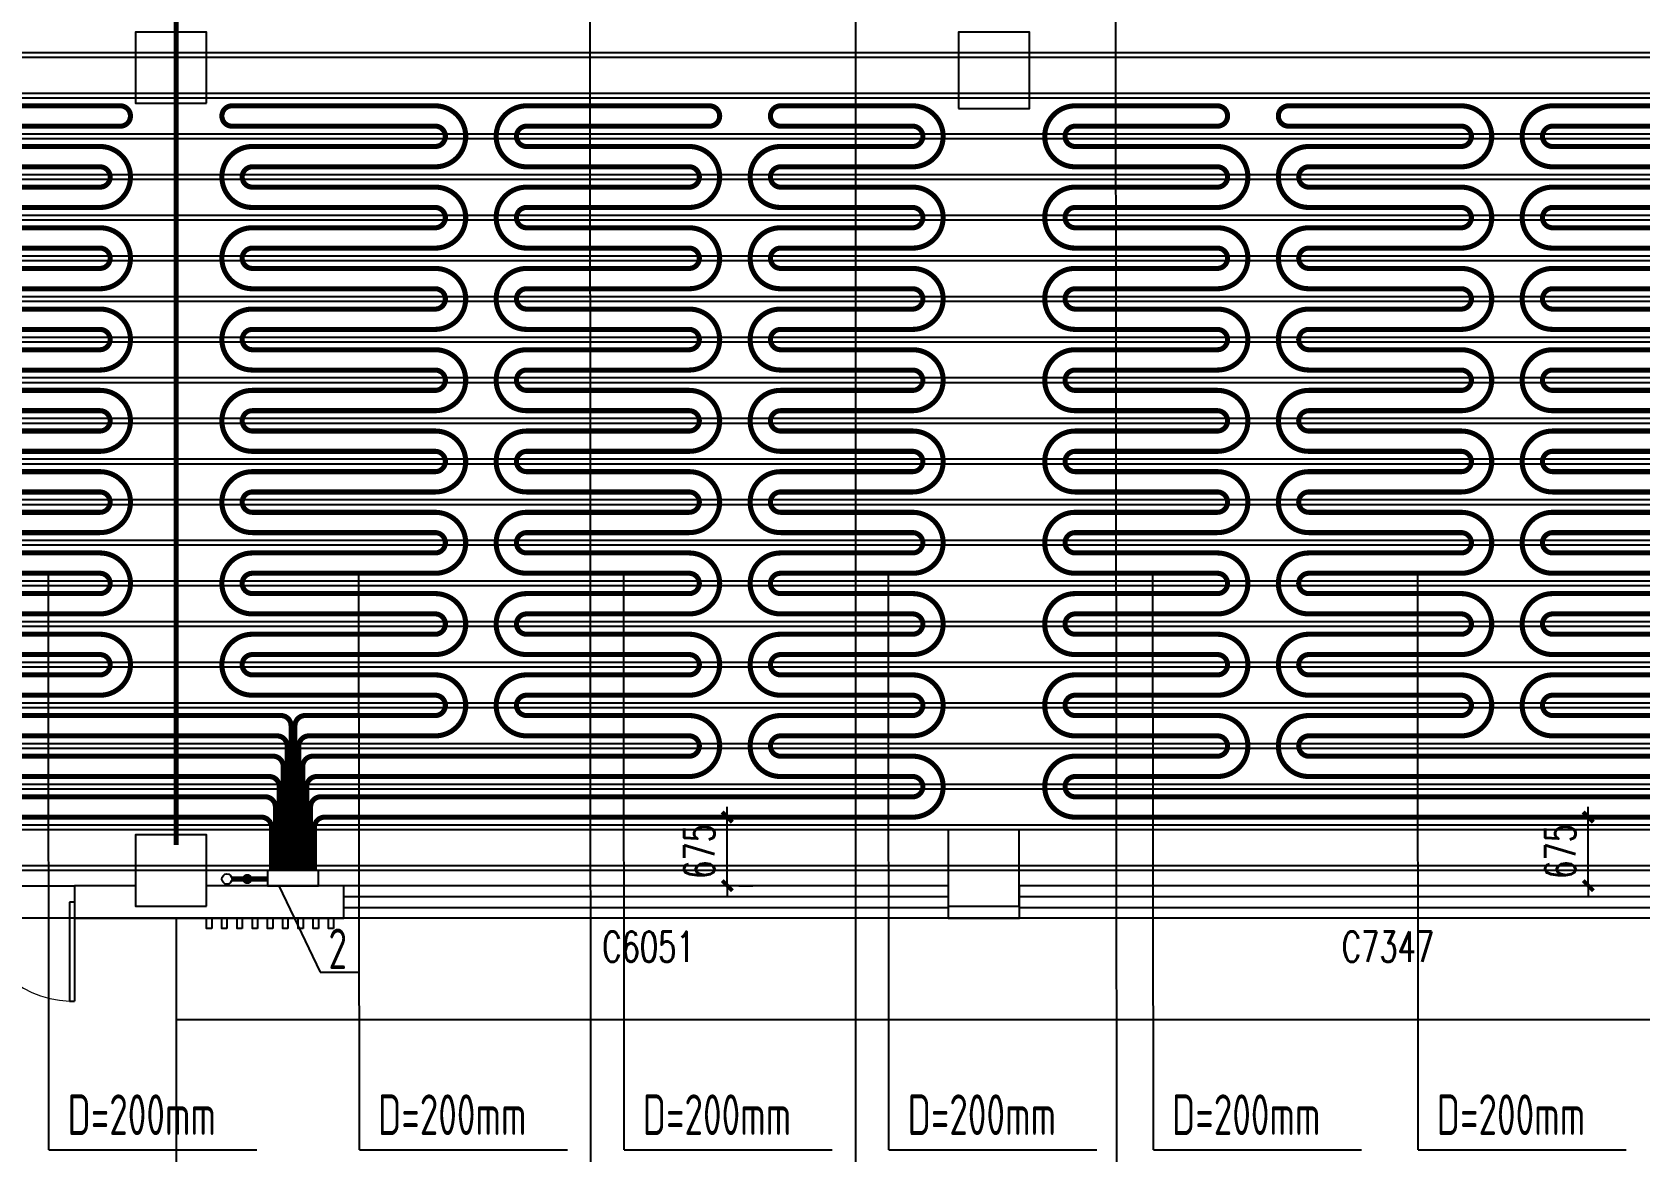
# Model space of a CAD drawing. Extents: x 2430460 to 2514560, y -608375 to -364775.
# Drawn here: x 2474064 to 2489890, y -587478 to -576459 of the extents above; entities that cross this region are included whole.
import ezdxf

# ---------------------------------------------------------------- set-up
doc = ezdxf.new("R2010")
doc.units = 0
doc.header["$LTSCALE"] = 1000
doc.header["$MEASUREMENT"] = 0
doc.linetypes.add('CENTER', pattern=[2, 1.25, -0.25, 0.25, -0.25])
doc.linetypes.add('DASH', pattern=[0.35, 0.25, -0.1])
for name, color, linetype in [('COLUMN', 9, 'Continuous'), ('EQ-采暖分集水器', 7, 'Continuous'), ('PIPE-地暖供', 4, 'Continuous'), ('PIPE-暖供水', 3, 'Continuous'), ('STAIR', 2, 'Continuous'), ('TH_DIM', 3, 'Continuous'), ('VPIPE-暖供水', 3, 'Continuous'), ('VPIPE-暖回水', 2, 'Continuous'), ('WALL', 9, 'Continuous'), ('WINDOW', 4, 'Continuous'), ('WINDOW_TEXT', 7, 'Continuous'), ('木龙骨', 23, 'Continuous'), ('立面', 254, 'Continuous')]:
    doc.layers.add(name, color=color, linetype=linetype)
doc.styles.add('26#标准$0$TSSD_REIN', font='Tssdeng.shx', dxfattribs={"width": 0.7, "bigfont": 'tssdchn.shx'})
doc.styles.add('_TCH_DIM_T3', font='SIMPLEX', dxfattribs={"width": 0.705882, "bigfont": 'GBCBIG'})
doc.styles.add('_TCH_WINDOW', font='SIMPLEX', dxfattribs={"height": 3.5, "bigfont": 'GBCBIG'})
doc.dimstyles.new('_TCH_ARCH&&100', dxfattribs={"dimtxt": 297.5, "dimasz": 100, "dimexe": 250, "dimexo": 300, "dimgap": 126.25, "dimtad": 1, "dimdec": 0, "dimzin": 0, "dimdsep": 46, "dimtxsty": '_TCH_DIM_T3', "dimblk": 'ARCHTICK', "dimcen": 0.09, "dimclrt": 7, "dimazin": 2, "dimtfac": 1, "dimtdec": 0, "dimtix": 1, "dimtmove": 2, "dimatfit": 3, "dimfxl": 30, "dimtolj": 1, "dimtzin": 0, "dimarcsym": 0})

# ---------------------------------------------------------------- blocks, each defined once
blk = doc.blocks.new('_FZHK')
blk.add_lwpolyline([(-0.5, -0.5), (0.5, -0.5), (0.5, 0.5), (-0.5, 0.5)], close=True)
blk = doc.blocks.new('$WINLIB2D$00000001')
at = {"color": 0}
for points in [[(-0.5, 0.5), (-0.5, -0.5)], [(-0.5, 0.5), (0.5, 0.5)], [(0.5, -0.5), (0.5, 0.5)], [(0.5, 0.1667), (-0.5, 0.1667)], [(0.5, -0.1667), (-0.5, -0.1667)], [(-0.5, -0.5), (0.5, -0.5)]]:
    blk.add_lwpolyline(points, dxfattribs=at)
blk = doc.blocks.new('$DorLib2D$00000002')
for p, q in [((-0.5, 0), (-0.5, 0.4875)), ((-0.475, 0.4875), (-0.5, 0.4875)), ((-0.475, 0), (-0.475, 0.4875)), ((0.475, 0), (0.475, 0.4875)), ((0.475, 0.4875), (0.5, 0.4875)), ((0.5, 0), (0.5, 0.4875)), ((-0.5, 0), (-0.475, 0)), ((0.5, 0), (0.475, 0))]:
    blk.add_line(p, q)
at = {"lineweight": 13}
for centre, start, end in [((-0.4875, 0), 0, 88.53072), ((0.4875, 0), 91.46928, 180)]:
    blk.add_arc(centre, 0.4875, start, end, dxfattribs=at)
blk = doc.blocks.new('A$C0536007B')
for points in [[(19928.5, 5376.9), (37348.5, 5376.9), (37348.5, -21463.1), (11928.5, -21463.1)], [(-12491.5, 1626.9), (-4491.5, 1626.9), (-4491.5, 4376.9), (36348.5, 4376.9), (36348.5, -20463.1), (-12491.5, -20463.1), (-12491.5, 1626.9)]]:
    blk.add_lwpolyline(points)
blk.add_lwpolyline([(4928.5, -20143.1), (10928.5, -20143.1), (10928.5, -20463.1), (4928.5, -20463.1)], close=True)
at = {"color": 175}
for points in [[(12278.5, -20563.1), (12228.5, -20563.1), (12228.5, -20463.1), (12278.5, -20463.1)], [(12428.5, -20563.1), (12378.5, -20563.1), (12378.5, -20463.1), (12428.5, -20463.1)], [(12578.5, -20563.1), (12528.5, -20563.1), (12528.5, -20463.1), (12578.5, -20463.1)], [(12728.5, -20563.1), (12678.5, -20563.1), (12678.5, -20463.1), (12728.5, -20463.1)], [(12878.5, -20563.1), (12828.5, -20563.1), (12828.5, -20463.1), (12878.5, -20463.1)], [(13028.5, -20563.1), (12978.5, -20563.1), (12978.5, -20463.1), (13028.5, -20463.1)], [(13178.5, -20563.1), (13128.5, -20563.1), (13128.5, -20463.1), (13178.5, -20463.1)], [(13328.5, -20563.1), (13278.5, -20563.1), (13278.5, -20463.1), (13328.5, -20463.1)], [(13478.5, -20563.1), (13428.5, -20563.1), (13428.5, -20463.1), (13478.5, -20463.1)]]:
    blk.add_lwpolyline(points, close=True, dxfattribs=at)
at = {"layer": 'STAIR'}
blk.add_lwpolyline([(11928.5, -20463.1), (11928.5, -23463.1), (3928.5, -23463.1), (3928.5, -20463.1)], dxfattribs=at)
at = {"layer": 'WALL'}
for p, q in [((11528.5, -20143.1), (10928.5, -20143.1)), ((10928.5, -20143.1), (10928.5, -20463.1)), ((13578.5, -20143.1), (12228.5, -20143.1)), ((13578.5, -20463.1), (13578.5, -20143.1)), ((20228.6, -20143.1), (20228.5, -20143.1)), ((20228.6, -20463.1), (20228.6, -20143.1)), ((19528.5, -20343.1), (19528.5, -20463.1)), ((10928.5, -20463.1), (11928.5, -20463.1)), ((11928.5, -20463.1), (13578.5, -20463.1)), ((19528.5, -20463.1), (19928.5, -20463.1)), ((19928.5, -20463.1), (20228.6, -20463.1))]:
    blk.add_line(p, q, dxfattribs=at)
at = {"layer": '立面', "linetype": 'CENTER', "const_width": 50}
blk.add_lwpolyline([(11928.5, -4343.1), (11928.5, -19743.1)], dxfattribs=at)
at = {"layer": 'COLUMN'}
for p, xscale, yscale, zscale, rotation in [((11878.5, -12093.1), 700.0000000868458, 700.0000000055879, 700.0000000055879, 90), ((19878.5, -19968.1), 749.9990233506542, 700, 700, 90), ((11878.5, -19993.1), 700.0000000053551, 700, 700, 89.99999999069998)]:
    blk.add_blockref('_FZHK', p, dxfattribs=dict(at, xscale=xscale, yscale=yscale, zscale=zscale, rotation=rotation))
at = {"layer": 'COLUMN', "xscale": 700, "yscale": 750, "zscale": 750}
blk.add_blockref('_FZHK', (19978.5, -12118.1), dxfattribs=at)
at = {"layer": 'WINDOW'}
ref = blk.add_blockref('$WINLIB2D$00000001', (16553.5, -20303.1), dxfattribs=dict(at, xscale=5950, yscale=-320, zscale=5950, rotation=180))
ref.add_attrib('A', 'C6051', (16123.5, -20891.7), dxfattribs={"layer": 'WINDOW_TEXT', "height": 297.5, "style": '_TCH_WINDOW', "width": 0.705882})
ref = blk.add_blockref('$WINLIB2D$00000001', (23878.6, -20303.1), dxfattribs=dict(at, xscale=7300, yscale=-320, zscale=7300, rotation=180))
ref.add_attrib('A', 'C7347', (23403.6, -20891.7), dxfattribs={"layer": 'WINDOW_TEXT', "height": 297.5, "style": '_TCH_WINDOW', "width": 0.705882})
at = {"layer": 'WINDOW', "xscale": 2000, "yscale": 2000, "zscale": 2000, "rotation": 180}
blk.add_blockref('$DorLib2D$00000002', (9928.5, -20303.1), dxfattribs=at)
blk = doc.blocks.new('_ArchTick')
at = {"color": 0, "linetype": 'ByBlock', "const_width": 0.4}
blk.add_lwpolyline([(-0.5, -0.5), (0.5, 0.5)], dxfattribs=at)
blk = doc.blocks.new('*D550')
at = {"layer": 'Defpoints', "color": 0, "transparency": 16777216}
for p in [(2489383, -584184), (2489573, -584184), (2489573, -584859)]:
    blk.add_point(p, dxfattribs=at)
at = {"layer": 'TH_DIM', "color": 0, "lineweight": -2, "transparency": 16777216}
for p, q in [((2489383, -584184), (2489383, -584084)), ((2489273, -584184), (2489133, -584184)), ((2489383, -584859), (2489383, -584184)), ((2489273, -584859), (2489133, -584859)), ((2489383, -584859), (2489383, -584959))]:
    blk.add_line(p, q, dxfattribs=at)
at = {"layer": 'TH_DIM', "color": 0, "lineweight": -2, "transparency": 16777216, "xscale": 100, "yscale": 100, "zscale": 100}
for p, rotation in [((2489383, -584184), 270), ((2489383, -584859), 90)]:
    blk.add_blockref('_ArchTick', p, dxfattribs=dict(at, rotation=rotation))
at = {"layer": 'TH_DIM', "color": 7, "transparency": 16777216, "insert": (2489108, -584522), "char_height": 297.5, "attachment_point": 5, "rotation": 90, "style": '_TCH_DIM_T3'}
blk.add_mtext('\\A1;675', dxfattribs=at)
blk = doc.blocks.new('*D551')
at = {"layer": 'Defpoints', "color": 0, "transparency": 16777216}
for p in [(2480722, -584184), (2480907, -584184), (2480722, -584859)]:
    blk.add_point(p, dxfattribs=at)
at = {"layer": 'TH_DIM', "color": 0, "lineweight": -2, "transparency": 16777216}
for p, q in [((2480907, -584184), (2480907, -584084)), ((2480907, -584859), (2480907, -584184)), ((2481022, -584184), (2481157, -584184)), ((2480907, -584859), (2480907, -584959)), ((2481022, -584859), (2481157, -584859))]:
    blk.add_line(p, q, dxfattribs=at)
at = {"layer": 'TH_DIM', "color": 0, "lineweight": -2, "transparency": 16777216, "xscale": 100, "yscale": 100, "zscale": 100}
for p, rotation in [((2480907, -584184), 270), ((2480907, -584859), 90)]:
    blk.add_blockref('_ArchTick', p, dxfattribs=dict(at, rotation=rotation))
at = {"layer": 'TH_DIM', "color": 7, "transparency": 16777216, "insert": (2480632, -584522), "char_height": 297.5, "attachment_point": 5, "rotation": 90, "style": '_TCH_DIM_T3'}
blk.add_mtext('\\A1;675', dxfattribs=at)

msp = doc.modelspace()

# ---------------------------------------------------------------- hatches: boundary and pattern name
at = {"layer": 'VPIPE-暖回水', "linetype": 'DASH'}
msp.add_hatch(color=256, dxfattribs=at).paths.add_polyline_path([(2476232, -584793), (2476230.9, -584782.6), (2476227.7, -584772.6), (2476222.5, -584763.6), (2476215.5, -584755.8), (2476207, -584749.7), (2476197.5, -584745.4), (2476187.2, -584743.2), (2476176.8, -584743.2), (2476166.6, -584745.4), (2476157, -584749.7), (2476148.5, -584755.8), (2476141.6, -584763.6), (2476136.3, -584772.6), (2476133.1, -584782.6), (2476132, -584793), (2476133.1, -584803.4), (2476136.3, -584813.3), (2476141.6, -584822.4), (2476148.5, -584830.1), (2476157, -584836.3), (2476166.6, -584840.5), (2476176.8, -584842.7), (2476187.2, -584842.7), (2476197.5, -584840.5), (2476207, -584836.3), (2476215.5, -584830.1), (2476222.5, -584822.4), (2476227.7, -584813.3), (2476230.9, -584803.4)])

# ---------------------------------------------------------------- linework, layer by layer
for p, q in [((2482173.5, -588822.3), (2482173.5, -573384.3)), ((2479566.2, -588822.3), (2479555.8, -574184.3)), ((2484741, -588822.3), (2484730.5, -574184.3)), ((2474228.9, -587456.9), (2474224.9, -581784.3)), ((2477285.5, -587456.9), (2477281.5, -581784.3)), ((2479891.5, -587456.9), (2479887.5, -581784.3)), ((2482498.7, -587456.9), (2482494.8, -581784.3)), ((2485101.6, -587456.9), (2485097.7, -581784.3)), ((2487707.7, -587456.9), (2487703.7, -581784.3)), ((2476493.1, -584859.3), (2476897.9, -585710.1)), ((2476897.9, -585710.1), (2477289.3, -585710.1)), ((2474228.9, -587456.9), (2476276.5, -587456.9)), ((2477285.5, -587456.9), (2479333.1, -587456.9)), ((2479891.5, -587456.9), (2481939.1, -587456.9)), ((2482498.7, -587456.9), (2484546.4, -587456.9)), ((2485101.6, -587456.9), (2487149.3, -587456.9)), ((2487707.7, -587456.9), (2489755.3, -587456.9))]:
    msp.add_line(p, q)
at = {"layer": 'EQ-采暖分集水器'}
for p, q in [((2476882, -584709.3), (2476382, -584709.3)), ((2476382, -584709.3), (2476382, -584859.3)), ((2476882, -584709.3), (2476382, -584709.3)), ((2476382, -584709.3), (2476382, -584859.3)), ((2476882, -584859.3), (2476882, -584709.3)), ((2476882, -584859.3), (2476882, -584709.3)), ((2476382, -584859.3), (2476882, -584859.3)), ((2476382, -584859.3), (2476882, -584859.3))]:
    msp.add_line(p, q, dxfattribs=at)
at = {"layer": 'PIPE-地暖供', "const_width": 50}
for points in [[(2472932, -577184.3), (2474932, -577184.3, -0.4142136), (2475032, -577284.3), (2475032, -577284.3, -0.4142136), (2474932, -577384.3), (2472932, -577384.3, 0.4142136)], [(2476689.7, -584709.3), (2476689.7, -583484.3, -0.4142136), (2476789.7, -583384.3), (2478032, -583384.3, 0.4142136), (2478332, -583084.3, 0.4142136), (2478032, -582784.3), (2476232, -582784.3, -0.4142136), (2476132, -582684.3, -0.4142136), (2476232, -582584.3), (2478032, -582584.3, 0.4142136), (2478332, -582284.3, 0.4142136), (2478032, -581984.3), (2476232, -581984.3, -0.4142136), (2476132, -581884.3, -0.4142136), (2476232, -581784.3), (2478032, -581784.3, 0.4142136), (2478332, -581484.3, 0.4142136), (2478032, -581184.3), (2476232, -581184.3, -0.4142136), (2476132, -581084.3, -0.4142136), (2476232, -580984.3), (2478032, -580984.3, 0.4142136), (2478332, -580684.3, 0.4142136), (2478032, -580384.3), (2476232, -580384.3, -0.4142136), (2476132, -580284.3, -0.4142136), (2476232, -580184.3), (2478032, -580184.3, 0.4142136), (2478332, -579884.3, 0.4142136), (2478032, -579584.3), (2476232, -579584.3, -0.4142136), (2476132, -579484.3, -0.4142136), (2476232, -579384.3), (2478032, -579384.3, 0.4142136), (2478332, -579084.3, 0.4142136), (2478032, -578784.3), (2476232, -578784.3, -0.4142136), (2476132, -578684.3, -0.4142136), (2476232, -578584.3), (2478032, -578584.3, 0.4142136), (2478332, -578284.3, 0.4142136), (2478032, -577984.3), (2476232, -577984.3, -0.4142136), (2476132, -577884.3, -0.4142136), (2476232, -577784.3), (2478032, -577784.3, 0.4142136), (2478332, -577484.3, 0.4142136), (2478032, -577184.3), (2476032, -577184.3, 0.4142136), (2475932, -577284.3), (2475932, -577284.3, 0.4142136), (2476032, -577384.3), (2478032, -577384.3, -0.4142136), (2478132, -577484.3, -0.4142136), (2478032, -577584.3), (2476232, -577584.3, 0.4142136), (2475932, -577884.3, 0.4142136), (2476232, -578184.3), (2478032, -578184.3, -0.4142136), (2478132, -578284.3, -0.4142136), (2478032, -578384.3), (2476232, -578384.3, 0.4142136), (2475932, -578684.3, 0.4142136), (2476232, -578984.3), (2478032, -578984.3, -0.4142136), (2478132, -579084.3, -0.4142136), (2478032, -579184.3), (2476232, -579184.3, 0.4142136), (2475932, -579484.3, 0.4142136), (2476232, -579784.3), (2478032, -579784.3, -0.4142136), (2478132, -579884.3, -0.4142136), (2478032, -579984.3), (2476232, -579984.3, 0.4142136), (2475932, -580284.3, 0.4142136), (2476232, -580584.3), (2478032, -580584.3, -0.4142136), (2478132, -580684.3, -0.4142136), (2478032, -580784.3), (2476232, -580784.3, 0.4142136), (2475932, -581084.3, 0.4142136), (2476232, -581384.3), (2478032, -581384.3, -0.4142136), (2478132, -581484.3, -0.4142136), (2478032, -581584.3), (2476232, -581584.3, 0.4142136), (2475932, -581884.3, 0.4142136), (2476232, -582184.3), (2478032, -582184.3, -0.4142136), (2478132, -582284.3, -0.4142136), (2478032, -582384.3), (2476232, -582384.3, 0.4142136), (2475932, -582684.3, 0.4142136), (2476232, -582984.3), (2478032, -582984.3, -0.4142136), (2478132, -583084.3, -0.4142136), (2478032, -583184.3), (2476751.2, -583184.3, 0.4142136), (2476651.2, -583284.3), (2476651.2, -584709.3)], [(2476766.6, -584709.3), (2476766.6, -583884.3, -0.4142136), (2476866.6, -583784.3), (2480532, -583784.3, 0.4142136), (2480832, -583484.3, 0.4142136), (2480532, -583184.3), (2478932, -583184.3, -0.4142136), (2478832, -583084.3, -0.4142136), (2478932, -582984.3), (2480532, -582984.3, 0.4142136), (2480832, -582684.3, 0.4142136), (2480532, -582384.3), (2478932, -582384.3, -0.4142136), (2478832, -582284.3, -0.4142136), (2478932, -582184.3), (2480532, -582184.3, 0.4142136), (2480832, -581884.3, 0.4142136), (2480532, -581584.3), (2478932, -581584.3, -0.4142136), (2478832, -581484.3, -0.4142136), (2478932, -581384.3), (2480532, -581384.3, 0.4142136), (2480832, -581084.3, 0.4142136), (2480532, -580784.3), (2478932, -580784.3, -0.4142136), (2478832, -580684.3, -0.4142136), (2478932, -580584.3), (2480532, -580584.3, 0.4142136), (2480832, -580284.3, 0.4142136), (2480532, -579984.3), (2478932, -579984.3, -0.4142136), (2478832, -579884.3, -0.4142136), (2478932, -579784.3), (2480532, -579784.3, 0.4142136), (2480832, -579484.3, 0.4142136), (2480532, -579184.3), (2478932, -579184.3, -0.4142136), (2478832, -579084.3, -0.4142136), (2478932, -578984.3), (2480532, -578984.3, 0.4142136), (2480832, -578684.3, 0.4142136), (2480532, -578384.3), (2478932, -578384.3, -0.4142136), (2478832, -578284.3, -0.4142136), (2478932, -578184.3), (2480532, -578184.3, 0.4142136), (2480832, -577884.3, 0.4142136), (2480532, -577584.3), (2478932, -577584.3, -0.4142136), (2478832, -577484.3, -0.4142136), (2478932, -577384.3), (2480732, -577384.3, 0.4142136), (2480832, -577284.3), (2480832, -577284.3, 0.4142136), (2480732, -577184.3), (2478932, -577184.3, 0.4142136), (2478632, -577484.3, 0.4142136), (2478932, -577784.3), (2480532, -577784.3, -0.4142136), (2480632, -577884.3, -0.4142136), (2480532, -577984.3), (2478932, -577984.3, 0.4142136), (2478632, -578284.3, 0.4142136), (2478932, -578584.3), (2480532, -578584.3, -0.4142136), (2480632, -578684.3, -0.4142136), (2480532, -578784.3), (2478932, -578784.3, 0.4142136), (2478632, -579084.3, 0.4142136), (2478932, -579384.3), (2480532, -579384.3, -0.4142136), (2480632, -579484.3, -0.4142136), (2480532, -579584.3), (2478932, -579584.3, 0.4142136), (2478632, -579884.3, 0.4142136), (2478932, -580184.3), (2480532, -580184.3, -0.4142136), (2480632, -580284.3, -0.4142136), (2480532, -580384.3), (2478932, -580384.3, 0.4142136), (2478632, -580684.3, 0.4142136), (2478932, -580984.3), (2480532, -580984.3, -0.4142136), (2480632, -581084.3, -0.4142136), (2480532, -581184.3), (2478932, -581184.3, 0.4142136), (2478632, -581484.3, 0.4142136), (2478932, -581784.3), (2480532, -581784.3, -0.4142136), (2480632, -581884.3, -0.4142136), (2480532, -581984.3), (2478932, -581984.3, 0.4142136), (2478632, -582284.3, 0.4142136), (2478932, -582584.3), (2480532, -582584.3, -0.4142136), (2480632, -582684.3, -0.4142136), (2480532, -582784.3), (2478932, -582784.3, 0.4142136), (2478632, -583084.3, 0.4142136), (2478932, -583384.3), (2480532, -583384.3, -0.4142136), (2480632, -583484.3, -0.4142136), (2480532, -583584.3), (2476828.2, -583584.3, 0.4142136), (2476728.2, -583684.3), (2476728.2, -584709.3)], [(2476843.5, -584709.3), (2476843.5, -584284.3, -0.4142136), (2476943.5, -584184.3), (2482732, -584184.3, 0.4142136), (2483032, -583884.3, 0.4142136), (2482732, -583584.3), (2481432, -583584.3, -0.4142136), (2481332, -583484.3, -0.4142136), (2481432, -583384.3), (2482732, -583384.3, 0.4142136), (2483032, -583084.3, 0.4142136), (2482732, -582784.3), (2481432, -582784.3, -0.4142136), (2481332, -582684.3, -0.4142136), (2481432, -582584.3), (2482732, -582584.3, 0.4142136), (2483032, -582284.3, 0.4142136), (2482732, -581984.3), (2481432, -581984.3, -0.4142136), (2481332, -581884.3, -0.4142136), (2481432, -581784.3), (2482732, -581784.3, 0.4142136), (2483032, -581484.3, 0.4142136), (2482732, -581184.3), (2481432, -581184.3, -0.4142136), (2481332, -581084.3, -0.4142136), (2481432, -580984.3), (2482732, -580984.3, 0.4142136), (2483032, -580684.3, 0.4142136), (2482732, -580384.3), (2481432, -580384.3, -0.4142136), (2481332, -580284.3, -0.4142136), (2481432, -580184.3), (2482732, -580184.3, 0.4142136), (2483032, -579884.3, 0.4142136), (2482732, -579584.3), (2481432, -579584.3, -0.4142136), (2481332, -579484.3, -0.4142136), (2481432, -579384.3), (2482732, -579384.3, 0.4142136), (2483032, -579084.3, 0.4142136), (2482732, -578784.3), (2481432, -578784.3, -0.4142136), (2481332, -578684.3, -0.4142136), (2481432, -578584.3), (2482732, -578584.3, 0.4142136), (2483032, -578284.3, 0.4142136), (2482732, -577984.3), (2481432, -577984.3, -0.4142136), (2481332, -577884.3, -0.4142136), (2481432, -577784.3), (2482732, -577784.3, 0.4142136), (2483032, -577484.3, 0.4142136), (2482732, -577184.3), (2481432, -577184.3, 0.4142136), (2481332, -577284.3, 0.4142136), (2481432, -577384.3), (2482732, -577384.3, -0.4142136), (2482832, -577484.3, -0.4142136), (2482732, -577584.3), (2481432, -577584.3, 0.4142136), (2481132, -577884.3, 0.4142136), (2481432, -578184.3), (2482732, -578184.3, -0.4142136), (2482832, -578284.3, -0.4142136), (2482732, -578384.3), (2481432, -578384.3, 0.4142136), (2481132, -578684.3, 0.4142136), (2481432, -578984.3), (2482732, -578984.3, -0.4142136), (2482832, -579084.3, -0.4142136), (2482732, -579184.3), (2481432, -579184.3, 0.4142136), (2481132, -579484.3, 0.4142136), (2481432, -579784.3), (2482732, -579784.3, -0.4142136), (2482832, -579884.3, -0.4142136), (2482732, -579984.3), (2481432, -579984.3, 0.4142136), (2481132, -580284.3, 0.4142136), (2481432, -580584.3), (2482732, -580584.3, -0.4142136), (2482832, -580684.3, -0.4142136), (2482732, -580784.3), (2481432, -580784.3, 0.4142136), (2481132, -581084.3, 0.4142136), (2481432, -581384.3), (2482732, -581384.3, -0.4142136), (2482832, -581484.3, -0.4142136), (2482732, -581584.3), (2481432, -581584.3, 0.4142136), (2481132, -581884.3, 0.4142136), (2481432, -582184.3), (2482732, -582184.3, -0.4142136), (2482832, -582284.3, -0.4142136), (2482732, -582384.3), (2481432, -582384.3, 0.4142136), (2481132, -582684.3, 0.4142136), (2481432, -582984.3), (2482732, -582984.3, -0.4142136), (2482832, -583084.3, -0.4142136), (2482732, -583184.3), (2481432, -583184.3, 0.4142136), (2481132, -583484.3, 0.4142136), (2481432, -583784.3), (2482732, -583784.3, -0.4142136), (2482832, -583884.3, -0.4142136), (2482732, -583984.3), (2476905.1, -583984.3, 0.4142136), (2476805.1, -584084.3), (2476805.1, -584709.3)], [(2497927.5, -584184.3), (2484332, -584184.3, -0.4142136), (2484032, -583884.3, -0.4142136), (2484332, -583584.3), (2485732, -583584.3, 0.4142136), (2485832, -583484.3, 0.4142136), (2485732, -583384.3), (2484332, -583384.3, -0.4142136), (2484032, -583084.3, -0.4142136), (2484332, -582784.3), (2485732, -582784.3, 0.4142136), (2485832, -582684.3, 0.4142136), (2485732, -582584.3), (2484332, -582584.3, -0.4142136), (2484032, -582284.3, -0.4142136), (2484332, -581984.3), (2485732, -581984.3, 0.4142136), (2485832, -581884.3, 0.4142136), (2485732, -581784.3), (2484332, -581784.3, -0.4142136), (2484032, -581484.3, -0.4142136), (2484332, -581184.3), (2485732, -581184.3, 0.4142136), (2485832, -581084.3, 0.4142136), (2485732, -580984.3), (2484332, -580984.3, -0.4142136), (2484032, -580684.3, -0.4142136), (2484332, -580384.3), (2485732, -580384.3, 0.4142136), (2485832, -580284.3, 0.4142136), (2485732, -580184.3), (2484332, -580184.3, -0.4142136), (2484032, -579884.3, -0.4142136), (2484332, -579584.3), (2485732, -579584.3, 0.4142136), (2485832, -579484.3, 0.4142136), (2485732, -579384.3), (2484332, -579384.3, -0.4142136), (2484032, -579084.3, -0.4142136), (2484332, -578784.3), (2485732, -578784.3, 0.4142136), (2485832, -578684.3, 0.4142136), (2485732, -578584.3), (2484332, -578584.3, -0.4142136), (2484032, -578284.3, -0.4142136), (2484332, -577984.3), (2485732, -577984.3, 0.4142136), (2485832, -577884.3, 0.4142136), (2485732, -577784.3), (2484332, -577784.3, -0.4142136), (2484032, -577484.3, -0.4142136), (2484332, -577184.3), (2485732, -577184.3, -0.4142136), (2485832, -577284.3, -0.4142136), (2485732, -577384.3), (2484332, -577384.3, 0.4142136), (2484232, -577484.3, 0.4142136), (2484332, -577584.3), (2485732, -577584.3, -0.4142136), (2486032, -577884.3, -0.4142136), (2485732, -578184.3), (2484332, -578184.3, 0.4142136), (2484232, -578284.3, 0.4142136), (2484332, -578384.3), (2485732, -578384.3, -0.4142136), (2486032, -578684.3, -0.4142136), (2485732, -578984.3), (2484332, -578984.3, 0.4142136), (2484232, -579084.3, 0.4142136), (2484332, -579184.3), (2485732, -579184.3, -0.4142136), (2486032, -579484.3, -0.4142136), (2485732, -579784.3), (2484332, -579784.3, 0.4142136), (2484232, -579884.3, 0.4142136), (2484332, -579984.3), (2485732, -579984.3, -0.4142136), (2486032, -580284.3, -0.4142136), (2485732, -580584.3), (2484332, -580584.3, 0.4142136), (2484232, -580684.3, 0.4142136), (2484332, -580784.3), (2485732, -580784.3, -0.4142136), (2486032, -581084.3, -0.4142136), (2485732, -581384.3), (2484332, -581384.3, 0.4142136), (2484232, -581484.3, 0.4142136), (2484332, -581584.3), (2485732, -581584.3, -0.4142136), (2486032, -581884.3, -0.4142136), (2485732, -582184.3), (2484332, -582184.3, 0.4142136), (2484232, -582284.3, 0.4142136), (2484332, -582384.3), (2485732, -582384.3, -0.4142136), (2486032, -582684.3, -0.4142136), (2485732, -582984.3), (2484332, -582984.3, 0.4142136), (2484232, -583084.3, 0.4142136), (2484332, -583184.3), (2485732, -583184.3, -0.4142136), (2486032, -583484.3, -0.4142136), (2485732, -583784.3), (2484332, -583784.3, 0.4142136), (2484232, -583884.3, 0.4142136), (2484332, -583984.3), (2497972.9, -583984.3, -0.4142136)], [(2498018.4, -583784.3), (2486632, -583784.3, -0.4142136), (2486332, -583484.3, -0.4142136), (2486632, -583184.3), (2488132, -583184.3, 0.4142136), (2488232, -583084.3, 0.4142136), (2488132, -582984.3), (2486632, -582984.3, -0.4142136), (2486332, -582684.3, -0.4142136), (2486632, -582384.3), (2488132, -582384.3, 0.4142136), (2488232, -582284.3, 0.4142136), (2488132, -582184.3), (2486632, -582184.3, -0.4142136), (2486332, -581884.3, -0.4142136), (2486632, -581584.3), (2488132, -581584.3, 0.4142136), (2488232, -581484.3, 0.4142136), (2488132, -581384.3), (2486632, -581384.3, -0.4142136), (2486332, -581084.3, -0.4142136), (2486632, -580784.3), (2488132, -580784.3, 0.4142136), (2488232, -580684.3, 0.4142136), (2488132, -580584.3), (2486632, -580584.3, -0.4142136), (2486332, -580284.3, -0.4142136), (2486632, -579984.3), (2488132, -579984.3, 0.4142136), (2488232, -579884.3, 0.4142136), (2488132, -579784.3), (2486632, -579784.3, -0.4142136), (2486332, -579484.3, -0.4142136), (2486632, -579184.3), (2488132, -579184.3, 0.4142136), (2488232, -579084.3, 0.4142136), (2488132, -578984.3), (2486632, -578984.3, -0.4142136), (2486332, -578684.3, -0.4142136), (2486632, -578384.3), (2488132, -578384.3, 0.4142136), (2488232, -578284.3, 0.4142136), (2488132, -578184.3), (2486632, -578184.3, -0.4142136), (2486332, -577884.3, -0.4142136), (2486632, -577584.3), (2488132, -577584.3, 0.4142136), (2488232, -577484.3, 0.4142136), (2488132, -577384.3), (2486432, -577384.3, -0.4142136), (2486332, -577284.3), (2486332, -577284.3, -0.4142136), (2486432, -577184.3), (2488132, -577184.3, -0.4142136), (2488432, -577484.3, -0.4142136), (2488132, -577784.3), (2486632, -577784.3, 0.4142136), (2486532, -577884.3, 0.4142136), (2486632, -577984.3), (2488132, -577984.3, -0.4142136), (2488432, -578284.3, -0.4142136), (2488132, -578584.3), (2486632, -578584.3, 0.4142136), (2486532, -578684.3, 0.4142136), (2486632, -578784.3), (2488132, -578784.3, -0.4142136), (2488432, -579084.3, -0.4142136), (2488132, -579384.3), (2486632, -579384.3, 0.4142136), (2486532, -579484.3, 0.4142136), (2486632, -579584.3), (2488132, -579584.3, -0.4142136), (2488432, -579884.3, -0.4142136), (2488132, -580184.3), (2486632, -580184.3, 0.4142136), (2486532, -580284.3, 0.4142136), (2486632, -580384.3), (2488132, -580384.3, -0.4142136), (2488432, -580684.3, -0.4142136), (2488132, -580984.3), (2486632, -580984.3, 0.4142136), (2486532, -581084.3, 0.4142136), (2486632, -581184.3), (2488132, -581184.3, -0.4142136), (2488432, -581484.3, -0.4142136), (2488132, -581784.3), (2486632, -581784.3, 0.4142136), (2486532, -581884.3, 0.4142136), (2486632, -581984.3), (2488132, -581984.3, -0.4142136), (2488432, -582284.3, -0.4142136), (2488132, -582584.3), (2486632, -582584.3, 0.4142136), (2486532, -582684.3, 0.4142136), (2486632, -582784.3), (2488132, -582784.3, -0.4142136), (2488432, -583084.3, -0.4142136), (2488132, -583384.3), (2486632, -583384.3, 0.4142136), (2486532, -583484.3, 0.4142136), (2486632, -583584.3), (2498063.8, -583584.3, -0.4142136)], [(2490632, -577784.3), (2489032, -577784.3, -0.4142136), (2488732, -577484.3, -0.4142136), (2489032, -577184.3), (2490832, -577184.3, -0.4142136)], [(2490832, -577384.3), (2489032, -577384.3, 0.4142136), (2488932, -577484.3, 0.4142136), (2489032, -577584.3), (2490632, -577584.3, -0.4142136)], [(2472932, -577584.3), (2474732, -577584.3, -0.4142136), (2475032, -577884.3, -0.4142136), (2474732, -578184.3), (2472932, -578184.3, 0.4142136)], [(2472932, -577984.3), (2474732, -577984.3, 0.4142136), (2474832, -577884.3, 0.4142136), (2474732, -577784.3), (2472932, -577784.3, -0.4142136)], [(2490632, -578584.3), (2489032, -578584.3, -0.4142136), (2488732, -578284.3, -0.4142136), (2489032, -577984.3), (2490632, -577984.3, 0.4142136)], [(2490632, -578184.3), (2489032, -578184.3, 0.4142136), (2488932, -578284.3, 0.4142136), (2489032, -578384.3), (2490632, -578384.3, -0.4142136)], [(2472932, -578384.3), (2474732, -578384.3, -0.4142136), (2475032, -578684.3, -0.4142136), (2474732, -578984.3), (2472932, -578984.3, 0.4142136)], [(2472932, -578784.3), (2474732, -578784.3, 0.4142136), (2474832, -578684.3, 0.4142136), (2474732, -578584.3), (2472932, -578584.3, -0.4142136)], [(2490632, -579384.3), (2489032, -579384.3, -0.4142136), (2488732, -579084.3, -0.4142136), (2489032, -578784.3), (2490632, -578784.3, 0.4142136)], [(2490632, -578984.3), (2489032, -578984.3, 0.4142136), (2488932, -579084.3, 0.4142136), (2489032, -579184.3), (2490632, -579184.3, -0.4142136)], [(2472932, -579184.3), (2474732, -579184.3, -0.4142136), (2475032, -579484.3, -0.4142136), (2474732, -579784.3), (2472932, -579784.3, 0.4142136)], [(2472932, -579584.3), (2474732, -579584.3, 0.4142136), (2474832, -579484.3, 0.4142136), (2474732, -579384.3), (2472932, -579384.3, -0.4142136)], [(2490632, -580184.3), (2489032, -580184.3, -0.4142136), (2488732, -579884.3, -0.4142136), (2489032, -579584.3), (2490632, -579584.3, 0.4142136)], [(2490632, -579784.3), (2489032, -579784.3, 0.4142136), (2488932, -579884.3, 0.4142136), (2489032, -579984.3), (2490632, -579984.3, -0.4142136)], [(2472932, -579984.3), (2474732, -579984.3, -0.4142136), (2475032, -580284.3, -0.4142136), (2474732, -580584.3), (2472932, -580584.3, 0.4142136)], [(2472932, -580384.3), (2474732, -580384.3, 0.4142136), (2474832, -580284.3, 0.4142136), (2474732, -580184.3), (2472932, -580184.3, -0.4142136)], [(2490632, -580984.3), (2489032, -580984.3, -0.4142136), (2488732, -580684.3, -0.4142136), (2489032, -580384.3), (2490632, -580384.3, 0.4142136)], [(2490632, -580584.3), (2489032, -580584.3, 0.4142136), (2488932, -580684.3, 0.4142136), (2489032, -580784.3), (2490632, -580784.3, -0.4142136)], [(2472932, -580784.3), (2474732, -580784.3, -0.4142136), (2475032, -581084.3, -0.4142136), (2474732, -581384.3), (2472932, -581384.3, 0.4142136)], [(2472932, -581184.3), (2474732, -581184.3, 0.4142136), (2474832, -581084.3, 0.4142136), (2474732, -580984.3), (2472932, -580984.3, -0.4142136)], [(2490632, -581784.3), (2489032, -581784.3, -0.4142136), (2488732, -581484.3, -0.4142136), (2489032, -581184.3), (2490632, -581184.3, 0.4142136)], [(2490632, -581384.3), (2489032, -581384.3, 0.4142136), (2488932, -581484.3, 0.4142136), (2489032, -581584.3), (2490632, -581584.3, -0.4142136)], [(2472932, -581584.3), (2474732, -581584.3, -0.4142136), (2475032, -581884.3, -0.4142136), (2474732, -582184.3), (2472932, -582184.3, 0.4142136)], [(2472932, -581984.3), (2474732, -581984.3, 0.4142136), (2474832, -581884.3, 0.4142136), (2474732, -581784.3), (2472932, -581784.3, -0.4142136)], [(2490632, -582584.3), (2489032, -582584.3, -0.4142136), (2488732, -582284.3, -0.4142136), (2489032, -581984.3), (2490632, -581984.3, 0.4142136)], [(2490632, -582184.3), (2489032, -582184.3, 0.4142136), (2488932, -582284.3, 0.4142136), (2489032, -582384.3), (2490632, -582384.3, -0.4142136)], [(2472932, -582384.3), (2474732, -582384.3, -0.4142136), (2475032, -582684.3, -0.4142136), (2474732, -582984.3), (2472932, -582984.3, 0.4142136)], [(2472932, -582784.3), (2474732, -582784.3, 0.4142136), (2474832, -582684.3, 0.4142136), (2474732, -582584.3), (2472932, -582584.3, -0.4142136)], [(2498109.3, -583384.3), (2489032, -583384.3, -0.4142136), (2488732, -583084.3, -0.4142136), (2489032, -582784.3), (2490632, -582784.3, 0.4142136)], [(2490632, -582984.3), (2489032, -582984.3, 0.4142136), (2488932, -583084.3, 0.4142136), (2489032, -583184.3), (2498154.7, -583184.3, -0.4142136)], [(2472932, -583184.3), (2476512.8, -583184.3, -0.4142136), (2476612.8, -583284.3), (2476612.8, -584709.3)], [(2476574.3, -584709.3), (2476574.3, -583484.3, 0.4142136), (2476474.3, -583384.3), (2472932, -583384.3, -0.4142136)], [(2470432, -583584.3), (2476435.8, -583584.3, -0.4142136), (2476535.8, -583684.3), (2476535.8, -584709.3)], [(2476497.4, -584709.3), (2476497.4, -583884.3, 0.4142136), (2476397.4, -583784.3), (2470432, -583784.3, -0.4142136)], [(2468232, -583984.3), (2476358.9, -583984.3, -0.4142136), (2476458.9, -584084.3), (2476458.9, -584709.3)], [(2476420.5, -584709.3), (2476420.5, -584284.3, 0.4142136), (2476320.5, -584184.3), (2468232, -584184.3, -0.4142136)]]:
    msp.add_lwpolyline(points, format="xyb", dxfattribs=at)
at = {"layer": 'PIPE-暖供水', "linetype": 'Continuous', "const_width": 50}
msp.add_lwpolyline([(2476032, -584793), (2476382, -584793)], dxfattribs=at)
at = {"layer": 'VPIPE-暖供水', "linetype": 'Continuous'}
msp.add_circle((2475982, -584793), 50, dxfattribs=at)
at = {"layer": '木龙骨', "color": 253}
for points in [[(2451382, -576659.3), (2499082, -576659.3), (2499082, -576709.3), (2451382, -576709.3)], [(2451382, -577059.3), (2499082, -577059.3), (2499082, -577109.3), (2451382, -577109.3)], [(2451382, -577459.3), (2499582, -577459.3), (2499582, -577509.3), (2451382, -577509.3)], [(2451382, -577859.3), (2499582, -577859.3), (2499582, -577909.3), (2451382, -577909.3)], [(2451382, -578259.3), (2499582, -578259.3), (2499582, -578309.3), (2451382, -578309.3)], [(2451382, -578659.3), (2499582, -578659.3), (2499582, -578709.3), (2451382, -578709.3)], [(2451382, -579059.3), (2499582, -579059.3), (2499582, -579109.3), (2451382, -579109.3)], [(2451382, -579459.3), (2499582, -579459.3), (2499582, -579509.3), (2451382, -579509.3)], [(2451382, -579859.3), (2499582, -579859.3), (2499582, -579909.3), (2451382, -579909.3)], [(2451382, -580259.3), (2499582, -580259.3), (2499582, -580309.3), (2451382, -580309.3)], [(2451382, -580659.3), (2499582, -580659.3), (2499582, -580709.3), (2451382, -580709.3)], [(2451382, -581059.3), (2499582, -581059.3), (2499582, -581109.3), (2451382, -581109.3)], [(2451382, -581459.3), (2499582, -581459.3), (2499582, -581509.3), (2451382, -581509.3)], [(2451382, -581859.3), (2499582, -581859.3), (2499582, -581909.3), (2451382, -581909.3)], [(2451382, -582259.3), (2499582, -582259.3), (2499582, -582309.3), (2451382, -582309.3)], [(2451382, -582659.3), (2499582, -582659.3), (2499582, -582709.3), (2451382, -582709.3)], [(2451382, -583059.3), (2499582, -583059.3), (2499582, -583109.3), (2451382, -583109.3)], [(2451382, -583459.3), (2499582, -583459.3), (2499582, -583509.3), (2451382, -583509.3)], [(2451382, -583859.3), (2499582, -583859.3), (2499582, -583909.3), (2451382, -583909.3)], [(2451382, -584259.3), (2499582, -584259.3), (2499582, -584309.3), (2451382, -584309.3)], [(2451382, -584659.3), (2499082, -584659.3), (2499082, -584709.3), (2451382, -584709.3)]]:
    msp.add_lwpolyline(points, dxfattribs=at)

# ---------------------------------------------------------------- block references
msp.add_blockref('A$C0536007B', (2463553.5, -564716.2))

# ---------------------------------------------------------------- texts
at = {"char_height": 400, "width": 1509.222, "attachment_point": 7, "style": '26#标准$0$TSSD_REIN'}
for s, insert in [('2', (2476981.4, -585680.2)), ('D=200mm', (2474411.5, -587312.5)), ('D=200mm', (2477468.1, -587312.5)), ('D=200mm', (2480074.1, -587312.5)), ('D=200mm', (2482681.3, -587312.5)), ('D=200mm', (2485284.2, -587312.5)), ('D=200mm', (2487890.3, -587312.5))]:
    msp.add_mtext(s, dxfattribs=dict(at, insert=insert))

# ---------------------------------------------------------------- dimensions: what is measured, and where the dimension line sits
at = {"layer": 'TH_DIM'}
for p1, p2, distance, picture, middle in [((2480722.2, -584859.3), (2480722.2, -584184.3), -184.4, '*D551', (2480631.7, -584521.8)), ((2489572.8, -584859.3), (2489572.8, -584184.3), 189.9, '*D550', (2489107.8, -584521.8))]:
    dim = msp.add_aligned_dim(p1=p1, p2=p2, distance=distance, dimstyle='_TCH_ARCH&&100', dxfattribs=at)
    dim.commit()
    dim.dimension.update_dxf_attribs({"geometry": picture, "text_midpoint": middle})

doc.saveas('drawing.dxf')
